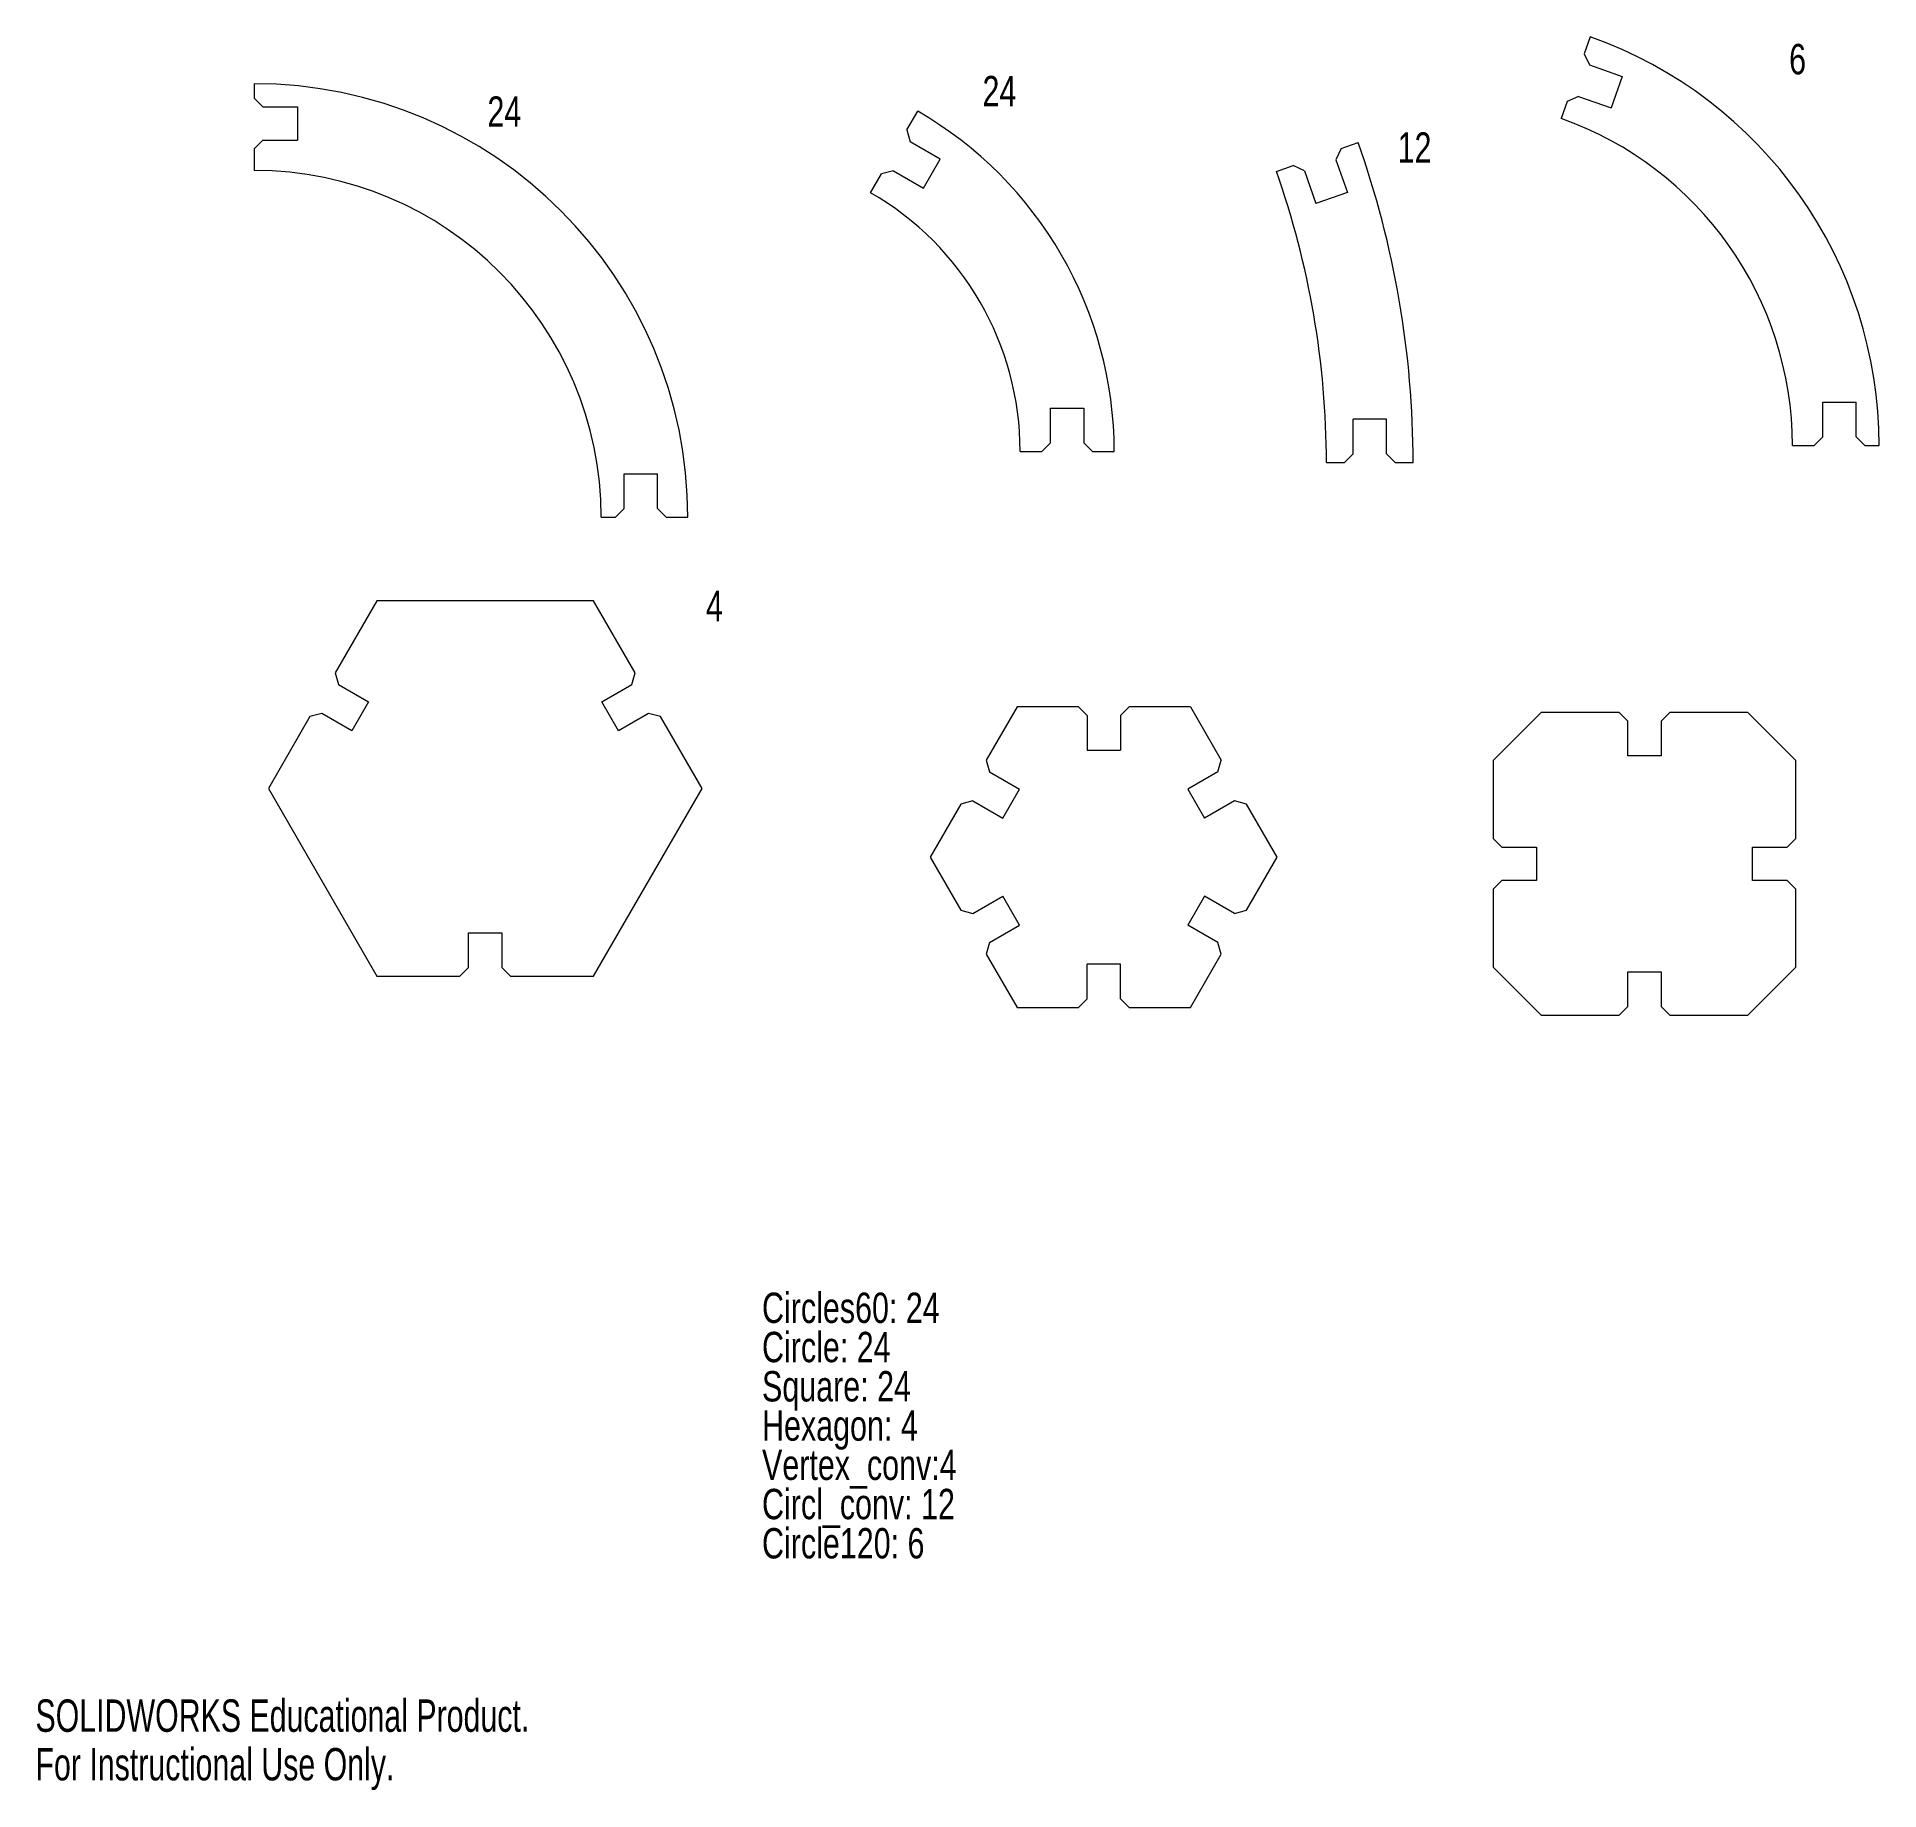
# Model space of a CAD drawing. Header units: inches. Extents: x 0.01 to 8.37, y 0 to 7.96.
import ezdxf

# ---------------------------------------------------------------- set-up
doc = ezdxf.new("R2010")
doc.units = ezdxf.units.IN
doc.header["$MEASUREMENT"] = 0
doc.styles.add('SLDTEXTSTYLE0', font='TXT', dxfattribs={"width": 0.75})
doc.styles.add('SLDTEXTSTYLE1', font='TXT', dxfattribs={"width": 0.7})

# ---------------------------------------------------------------- blocks, each defined once
blk = doc.blocks.new('SW_NOTE_0')
at = {"color": 0, "linetype": 'Continuous', "lineweight": 0, "attachment_point": 1, "style": 'SLDTEXTSTYLE0'}
for s, insert, char_height in [('Circles60: 24', (0, 0.1776), 0.137795), ('Circle: 24', (0, -0.0005), 0.1378), ('Square: 24', (0, -0.1787), 0.1378), ('Hexagon: 4', (0, -0.3569), 0.1378), ('Vertex_conv:4', (0, -0.5351), 0.137795), ('Circl_conv: 12', (0, -0.7133), 0.137795), ('Circle120: 6', (0, -0.8914), 0.137795)]:
    blk.add_mtext(s, dxfattribs=dict(at, insert=insert, char_height=char_height))

msp = doc.modelspace()

# ---------------------------------------------------------------- linework, layer by layer
at = {"color": 7, "linetype": 'Continuous', "lineweight": 15}
for p, q in [((7.0575, 7.9583), (7.0302, 7.8813)), ((7.0302, 7.8813), (7.0542, 7.831)), ((7.0542, 7.831), (7.2026, 7.7784)), ((7.2026, 7.7784), (7.1521, 7.6356)), ((0.993, 7.7454), (0.993, 7.6804)), ((0.993, 7.6804), (1.0324, 7.6411)), ((1.0324, 7.6411), (1.1899, 7.6411)), ((1.1899, 7.6411), (1.1899, 7.4895)), ((3.9555, 7.5355), (4.0047, 7.6207)), ((6.9534, 7.6642), (6.9261, 7.5872)), ((7.0036, 7.6881), (6.9534, 7.6642)), ((7.0036, 7.6881), (7.1521, 7.6356)), ((3.9555, 7.5355), (3.9699, 7.4817)), ((1.0324, 7.4895), (0.993, 7.4501)), ((0.993, 7.4501), (0.993, 7.3517)), ((1.0324, 7.4895), (1.1899, 7.4895)), ((4.1062, 7.403), (3.9699, 7.4817)), ((5.9268, 7.4508), (5.9028, 7.4006)), ((5.9268, 7.4508), (6.0038, 7.4781)), ((4.0305, 7.2717), (4.1062, 7.403)), ((5.6327, 7.3467), (5.7097, 7.3739)), ((5.76, 7.35), (5.7097, 7.3739)), ((5.9028, 7.4006), (5.9554, 7.2521)), ((3.7911, 7.2508), (3.8403, 7.336)), ((3.8941, 7.3504), (3.8403, 7.336)), ((3.8941, 7.3504), (4.0305, 7.2717)), ((5.76, 7.35), (5.8125, 7.2015)), ((5.9554, 7.2521), (5.8125, 7.2015)), ((4.6075, 6.2722), (4.7591, 6.2722)), ((4.6075, 6.1147), (4.6075, 6.2722)), ((4.7591, 6.2722), (4.7591, 6.1147)), ((8.113, 6.2995), (8.2646, 6.2995)), ((8.113, 6.142), (8.113, 6.2995)), ((8.2646, 6.142), (8.2646, 6.2995)), ((6.1324, 6.2222), (5.9808, 6.2222)), ((5.9808, 6.0647), (5.9808, 6.2222)), ((6.1324, 6.0647), (6.1324, 6.2222)), ((4.5682, 6.0753), (4.6075, 6.1147)), ((4.7591, 6.1147), (4.7985, 6.0753)), ((8.0737, 6.1027), (8.113, 6.142)), ((8.2646, 6.142), (8.304, 6.1027)), ((4.4697, 6.0753), (4.5682, 6.0753)), ((4.7985, 6.0753), (4.8969, 6.0753)), ((5.8597, 6.0253), (5.9414, 6.0253)), ((5.9414, 6.0253), (5.9808, 6.0647)), ((6.1324, 6.0647), (6.1718, 6.0253)), ((6.1718, 6.0253), (6.2534, 6.0253)), ((7.9752, 6.1027), (8.0737, 6.1027)), ((8.304, 6.1027), (8.3689, 6.1027)), ((2.6722, 5.9738), (2.8238, 5.9738)), ((2.6722, 5.8163), (2.6722, 5.9738)), ((2.8238, 5.8163), (2.8238, 5.9738)), ((2.5679, 5.7769), (2.6328, 5.7769)), ((2.6328, 5.7769), (2.6722, 5.8163)), ((2.8238, 5.8163), (2.8631, 5.7769)), ((2.8631, 5.7769), (2.9616, 5.7769)), ((1.5492, 5.398), (1.3607, 5.0715)), ((2.5334, 5.398), (1.5492, 5.398)), ((2.7219, 5.0715), (2.5334, 5.398)), ((1.3607, 5.0715), (1.3751, 5.0177)), ((1.3751, 5.0177), (1.5115, 4.939)), ((2.5711, 4.939), (2.7075, 5.0177)), ((2.7075, 5.0177), (2.7219, 5.0715)), ((1.5115, 4.939), (1.4357, 4.8077)), ((2.6469, 4.8077), (2.5711, 4.939)), ((1.2455, 4.872), (1.0571, 4.5456)), ((1.2993, 4.8864), (1.2455, 4.872)), ((1.4357, 4.8077), (1.2993, 4.8864)), ((2.7833, 4.8864), (2.6469, 4.8077)), ((2.8371, 4.872), (2.7833, 4.8864)), ((3.0256, 4.5456), (2.8371, 4.872)), ((4.4554, 4.9159), (4.3161, 4.6747)), ((4.7339, 4.9159), (4.4554, 4.9159)), ((4.7733, 4.8765), (4.7339, 4.9159)), ((4.7733, 4.8765), (4.7733, 4.7191)), ((4.9642, 4.9159), (4.9249, 4.8765)), ((4.9249, 4.8765), (4.9249, 4.7191)), ((5.2428, 4.9159), (4.9642, 4.9159)), ((5.2428, 4.9159), (5.382, 4.6747)), ((6.8341, 4.8911), (6.6162, 4.6731)), ((7.1884, 4.8911), (6.8341, 4.8911)), ((7.2278, 4.8517), (7.1884, 4.8911)), ((7.2278, 4.6942), (7.2278, 4.8517)), ((7.4188, 4.8911), (7.3794, 4.8517)), ((7.3794, 4.8517), (7.3794, 4.6942)), ((7.7731, 4.8911), (7.4188, 4.8911)), ((7.991, 4.6731), (7.7731, 4.8911)), ((4.7733, 4.7191), (4.9249, 4.7191)), ((7.3794, 4.6942), (7.2278, 4.6942)), ((4.3161, 4.6747), (4.3305, 4.6209)), ((4.3305, 4.6209), (4.4669, 4.5422)), ((5.3676, 4.6209), (5.2312, 4.5422)), ((5.3676, 4.6209), (5.382, 4.6747)), ((6.6162, 4.6731), (6.6162, 4.3188)), ((7.991, 4.3188), (7.991, 4.6731)), ((1.0571, 4.5456), (1.5492, 3.6932)), ((2.5334, 3.6932), (3.0256, 4.5456)), ((4.3911, 4.4109), (4.4669, 4.5422)), ((5.2312, 4.5422), (5.307, 4.4109)), ((4.2009, 4.4752), (4.0617, 4.234)), ((4.2547, 4.4896), (4.2009, 4.4752)), ((4.2547, 4.4896), (4.3911, 4.4109)), ((5.4434, 4.4896), (5.307, 4.4109)), ((5.4972, 4.4752), (5.4434, 4.4896)), ((5.6365, 4.234), (5.4972, 4.4752)), ((6.6162, 4.3188), (6.6555, 4.2794)), ((6.6555, 4.2794), (6.813, 4.2794)), ((6.813, 4.2794), (6.813, 4.1278)), ((7.7942, 4.2794), (7.9517, 4.2794)), ((7.7942, 4.1278), (7.7942, 4.2794)), ((7.9517, 4.2794), (7.991, 4.3188)), ((4.0617, 4.234), (4.2009, 3.9928)), ((5.4972, 3.9928), (5.6365, 4.234)), ((6.6555, 4.1278), (6.6162, 4.0885)), ((6.813, 4.1278), (6.6555, 4.1278)), ((7.9517, 4.1278), (7.7942, 4.1278)), ((7.991, 4.0885), (7.9517, 4.1278)), ((4.2547, 3.9784), (4.3911, 4.0571)), ((4.4669, 3.9258), (4.3911, 4.0571)), ((5.307, 4.0571), (5.2312, 3.9258)), ((5.4434, 3.9784), (5.307, 4.0571)), ((6.6162, 4.0885), (6.6162, 3.7341)), ((7.991, 3.7341), (7.991, 4.0885)), ((4.2009, 3.9928), (4.2547, 3.9784)), ((5.4434, 3.9784), (5.4972, 3.9928)), ((1.9655, 3.89), (2.1171, 3.89)), ((1.9655, 3.7325), (1.9655, 3.89)), ((2.1171, 3.89), (2.1171, 3.7325)), ((4.3305, 3.8471), (4.3161, 3.7933)), ((4.3305, 3.8471), (4.4669, 3.9258)), ((5.3676, 3.8471), (5.2312, 3.9258)), ((5.382, 3.7933), (5.3676, 3.8471)), ((4.3161, 3.7933), (4.4554, 3.5521)), ((5.2428, 3.5521), (5.382, 3.7933)), ((1.5492, 3.6932), (1.9262, 3.6932)), ((1.9262, 3.6932), (1.9655, 3.7325)), ((2.1171, 3.7325), (2.1565, 3.6932)), ((2.1565, 3.6932), (2.5334, 3.6932)), ((4.9249, 3.7489), (4.7733, 3.7489)), ((4.7733, 3.5915), (4.7733, 3.7489)), ((4.9249, 3.5915), (4.9249, 3.7489)), ((6.6162, 3.7341), (6.8341, 3.5162)), ((7.2278, 3.713), (7.3794, 3.713)), ((7.2278, 3.5556), (7.2278, 3.713)), ((7.3794, 3.713), (7.3794, 3.5556)), ((7.7731, 3.5162), (7.991, 3.7341)), ((4.4554, 3.5521), (4.7339, 3.5521)), ((4.7339, 3.5521), (4.7733, 3.5915)), ((4.9249, 3.5915), (4.9642, 3.5521)), ((4.9642, 3.5521), (5.2428, 3.5521)), ((6.8341, 3.5162), (7.1884, 3.5162)), ((7.1884, 3.5162), (7.2278, 3.5556)), ((7.3794, 3.5556), (7.4188, 3.5162)), ((7.4188, 3.5162), (7.7731, 3.5162))]:
    msp.add_line(p, q, dxfattribs=at)
for centre, radius, end in [((6.4004, 6.1027), 1.9685, 70.5), ((0.993, 5.7769), 1.9685, 90), ((3.1124, 6.0753), 1.7844, 60), ((6.4004, 6.1027), 1.5748, 70.5), ((1.9013, 6.0253), 4.3522, 19.5), ((0.993, 5.7769), 1.5748, 90), ((1.9013, 6.0253), 3.9585, 19.5), ((3.1124, 6.0753), 1.3573, 60)]:
    msp.add_arc(centre, radius, 0, end, dxfattribs=at)

# ---------------------------------------------------------------- block references
at = {"color": 7, "linetype": 'Continuous', "lineweight": 0}
msp.add_blockref('SW_NOTE_0', (3.298, 2.0794), dxfattribs=at)

# ---------------------------------------------------------------- texts
at = {"color": 7, "linetype": 'Continuous', "lineweight": 0, "char_height": 0.1378, "attachment_point": 1, "style": 'SLDTEXTSTYLE0'}
for s, insert in [('6', (7.9602, 7.926)), ('24', (4.2988, 7.7809)), ('24', (2.0515, 7.688)), ('12', (6.183, 7.5244)), ('4', (3.0434, 5.4432))]:
    msp.add_mtext(s, dxfattribs=dict(at, insert=insert))
at = {"color": 7, "linetype": 'Continuous', "char_height": 0.14705, "attachment_point": 1, "style": 'SLDTEXTSTYLE1'}
for s, insert in [('SOLIDWORKS Educational Product.', (0, 0.4101)), ('For Instructional Use Only.', (0, 0.1896))]:
    msp.add_mtext(s, dxfattribs=dict(at, insert=insert))

doc.saveas('drawing.dxf')
